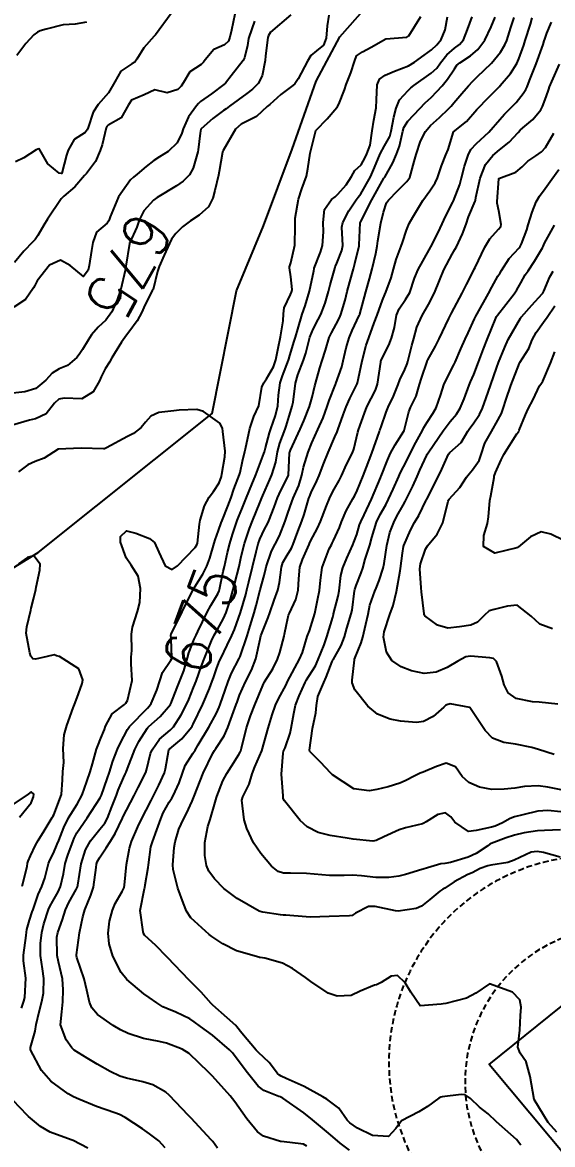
# Model space of a CAD drawing. Header units: metres. Extents: x 292545 to 299085, y 7450245 to 7463078.
# Drawn here: x 295405.2 to 295451.3, y 7462368.5 to 7462466 of the extents above; entities that cross this region are included whole.
import ezdxf
from ezdxf.enums import TextEntityAlignment as Align

# ---------------------------------------------------------------- set-up
doc = ezdxf.new("R2010")
doc.units = ezdxf.units.M
doc.linetypes.add('DASHED', pattern=[0.75, 0.5, -0.25])
for name, color, linetype in [('Cotas', 45, 'Continuous'), ('Curvas de Nivel 1m', 11, 'Continuous'), ('Curvas de Nivel 5m', 15, 'Continuous'), ('Edificações', 30, 'Continuous'), ('Hidrografia', 140, 'Continuous'), ('Vias Secundárias', 230, 'DASHED')]:
    doc.layers.add(name, color=color, linetype=linetype)
doc.styles.add('Style-STANDARD', font='STANDARD.shx')

msp = doc.modelspace()

# ---------------------------------------------------------------- linework, layer by layer
at = {"layer": 'Curvas de Nivel 1m', "flags": 128}
for points, elevation in [([(295431.847, 7462466.62), (295431.696, 7462465.718), (295431.62, 7462464.622), (295431.371, 7462464.027), (295430.767, 7462463.544), (295430.285, 7462463.113), (295429.997, 7462462.641), (295429.178, 7462461.094), (295428.887, 7462460.658), (295428.731, 7462460.516), (295427.665, 7462459.73), (295426.715, 7462458.878), (295426.612, 7462458.783), (295426.502, 7462458.682), (295425.567, 7462457.824), (295424.693, 7462457.386), (295424.245, 7462457.152), (295423.75, 7462456.714), (295422.664, 7462454.871), (295422.628, 7462454.765), (295422.617, 7462454.73), (295422.319, 7462453.052), (295422.26, 7462452.734), (295421.958, 7462451.398), (295421.763, 7462450.739), (295421.385, 7462449.962), (295420.598, 7462449.242), (295419.824, 7462448.762), (295419.131, 7462448.225), (295418.576, 7462447.665), (295418.192, 7462447.16), (295417.999, 7462446.786), (295417.563, 7462445.779), (295417.126, 7462444.794), (295416.972, 7462444.362), (295416.585, 7462442.799), (295416.568, 7462442.754), (295416.521, 7462442.675), (295415.878, 7462441.43), (295415.601, 7462440.809), (295415.218, 7462440.08), (295414.475, 7462439.071), (295414.278, 7462438.823), (295413.844, 7462438.207), (295413.017, 7462436.842), (295412.809, 7462436.483), (295412.439, 7462435.898), (295412.073, 7462435.208), (295411.921, 7462434.855), (295411.382, 7462433.892), (295410.407, 7462433.28), (295408.874, 7462433.359), (295408.407, 7462433.266), (295408.014, 7462432.904), (295407.311, 7462431.989), (295406.382, 7462431.555), (295405.864, 7462431.442), (295404.374, 7462431.003)], 674), ([(295423.698, 7462466.717), (295423.389, 7462465.321), (295423.263, 7462464.723), (295423.126, 7462464.377), (295422.773, 7462464.059), (295421.849, 7462463.657), (295421.098, 7462462.747), (295420.964, 7462462.534), (295420.749, 7462462.34), (295419.782, 7462461.72), (295419.23, 7462460.765), (295419.031, 7462460.466), (295418.727, 7462460.163), (295417.817, 7462459.877), (295416.726, 7462460.133), (295415.818, 7462459.713), (295414.717, 7462459.244), (295414.449, 7462458.824), (295413.829, 7462457.7), (295412.686, 7462457.064), (295412.569, 7462456.966), (295412.525, 7462456.852), (295412.154, 7462455.369), (295411.995, 7462454.857), (295411.595, 7462453.919), (295410.814, 7462452.868), (295410.727, 7462452.784), (295410.64, 7462452.688), (295409.789, 7462451.715), (295408.829, 7462450.888), (295408.715, 7462450.786), (295408.611, 7462450.658), (295407.413, 7462448.908), (295407.112, 7462448.385), (295406.571, 7462447.472), (295406.343, 7462447.145), (295406.134, 7462446.924), (295405.352, 7462446.135), (295404.545, 7462445.133)], 677), ([(295418.166, 7462466.78), (295416.784, 7462464.918), (295416.731, 7462464.853), (295416.684, 7462464.801), (295415.796, 7462463.781), (295415.188, 7462462.816), (295415.009, 7462462.559), (295414.749, 7462462.408), (295413.797, 7462461.775), (295413.256, 7462460.835), (295412.723, 7462459.892), (295411.828, 7462458.859), (295411.376, 7462458.19), (295410.939, 7462456.867), (295410.873, 7462456.676), (295410.679, 7462456.441), (295409.723, 7462455.829), (295409.208, 7462454.885), (295409.08, 7462454.464), (295408.675, 7462452.89), (295408.665, 7462452.867), (295408.642, 7462452.86), (295408.439, 7462452.893), (295407.453, 7462453.71), (295406.76, 7462454.919), (295406.723, 7462454.979), (295406.664, 7462455.005), (295406.587, 7462454.998), (295406.424, 7462454.922), (295405.364, 7462454.225), (295404.652, 7462453.882)], 678), ([(295417.634, 7462368.181), (295417.082, 7462368.788), (295416.268, 7462369.42), (295415.653, 7462369.857), (295414.166, 7462370.825), (295413.667, 7462371.08), (295413.273, 7462371.23), (295411.677, 7462371.796), (295410.128, 7462372.431), (295409.689, 7462372.629), (295409.219, 7462372.885), (295407.704, 7462373.986), (295406.892, 7462374.908), (295405.947, 7462376.702), (295405.95, 7462376.918), (295406.34, 7462378.328), (295406.434, 7462378.913), (295406.686, 7462379.999), (295406.939, 7462380.908), (295407.061, 7462381.641), (295407.107, 7462382.907), (295406.98, 7462383.75), (295406.797, 7462384.91), (295406.811, 7462385.943), (295406.918, 7462386.909), (295407.101, 7462387.671), (295407.518, 7462388.904), (295407.631, 7462389.157), (295407.89, 7462389.634), (295408.351, 7462390.443), (295408.543, 7462390.894), (295408.799, 7462392.006), (295408.965, 7462392.89), (295409.187, 7462393.634), (295409.634, 7462394.883), (295409.725, 7462395.112), (295409.96, 7462395.56), (295410.85, 7462396.867), (295411.99, 7462398.607), (295412.067, 7462398.774), (295412.099, 7462398.849), (295412.608, 7462400.25), (295412.798, 7462400.842), (295413.086, 7462401.786), (295413.499, 7462402.835), (295413.675, 7462403.208), (295414.06, 7462403.955), (295414.356, 7462404.538), (295414.55, 7462404.823), (295416.089, 7462406.41), (295416.284, 7462406.605), (295416.413, 7462406.797), (295416.918, 7462407.978), (295417.175, 7462408.789), (295417.399, 7462409.512), (295418.14, 7462410.57), (295418.215, 7462410.706), (295418.226, 7462410.779), (295418.159, 7462412.424), (295418.141, 7462412.78), (295418.142, 7462412.801), (295418.163, 7462412.838), (295419.103, 7462414.766), (295419.456, 7462415.499), (295420.089, 7462416.752), (295420.215, 7462416.954), (295420.92, 7462418.05), (295421.251, 7462418.74), (295421.525, 7462419.453), (295421.882, 7462420.734), (295421.963, 7462421.028), (295422.27, 7462421.854), (295422.499, 7462422.508), (295422.575, 7462422.727), (295423.072, 7462423.945), (295423.361, 7462424.719), (295423.606, 7462425.425), (295424.094, 7462426.712), (295424.151, 7462426.895), (295424.344, 7462427.868), (295424.539, 7462428.707), (295424.601, 7462428.952), (295424.975, 7462430.701), (295425.335, 7462431.75), (295425.779, 7462432.689), (295426.039, 7462434.305), (295426.211, 7462434.683), (295426.426, 7462435.012), (295427.041, 7462436.07), (295427.247, 7462436.672), (295427.444, 7462437.684), (295427.65, 7462438.668), (295427.892, 7462440.071), (295427.917, 7462440.666), (295427.975, 7462441.191), (295428.518, 7462442.352), (295428.616, 7462442.564), (295428.643, 7462442.658), (295428.658, 7462442.792), (295428.535, 7462443.882), (295428.437, 7462444.661), (295428.441, 7462444.764), (295428.547, 7462445.111), (295428.893, 7462446.655), (295428.93, 7462448.313), (295428.914, 7462448.655), (295428.924, 7462448.983), (295429.21, 7462450.651), (295429.506, 7462451.531), (295429.897, 7462452.641), (295430.019, 7462453.262), (295430.238, 7462454.636), (295430.682, 7462456.499), (295430.717, 7462456.596), (295430.744, 7462456.629), (295431.702, 7462457.611), (295432.549, 7462458.612), (295432.61, 7462458.706), (295432.707, 7462458.892), (295433.196, 7462460.132), (295433.362, 7462460.601), (295433.753, 7462461.605), (295434.063, 7462462.59), (295434.249, 7462463.099), (295434.766, 7462463.451), (295435.509, 7462463.836), (295436.783, 7462464.56), (295438.612, 7462464.715), (295438.786, 7462464.825), (295439.825, 7462466.525)], 674), ([(295429.928, 7462368.347), (295429.641, 7462368.503), (295428.458, 7462368.658), (295427.716, 7462368.741), (295427.644, 7462368.755), (295426.184, 7462369.218), (295425.652, 7462369.571), (295424.73, 7462370.699), (295423.685, 7462372.204), (295423.285, 7462372.716), (295422.535, 7462373.562), (295421.71, 7462374.45), (295421.432, 7462374.743), (295419.729, 7462376.384), (295419.114, 7462376.766), (295417.74, 7462377.28), (295417.103, 7462377.429), (295415.746, 7462377.695), (295414.436, 7462378.14), (295413.757, 7462378.45), (295413.11, 7462378.837), (295411.772, 7462379.79), (295411.271, 7462380.351), (295411.056, 7462380.861), (295410.82, 7462381.891), (295410.601, 7462382.868), (295409.969, 7462384.74), (295409.927, 7462384.879), (295409.924, 7462384.969), (295410.189, 7462386.875), (295410.484, 7462388.261), (295410.668, 7462388.868), (295411.194, 7462390.159), (295411.416, 7462390.857), (295411.633, 7462392.567), (295411.67, 7462392.854), (295411.733, 7462393.045), (295411.931, 7462393.4), (295412.517, 7462394.271), (295412.881, 7462394.841), (295413.291, 7462395.505), (295413.933, 7462396.83), (295413.945, 7462396.859), (295413.974, 7462396.927), (295414.943, 7462398.816), (295415.302, 7462399.512), (295415.947, 7462400.801), (295416.025, 7462401.008), (295416.37, 7462402.466), (295416.497, 7462402.795), (295417.141, 7462403.705), (295418.069, 7462404.499), (295418.222, 7462404.627), (295418.345, 7462404.777), (295419.021, 7462405.834), (295419.517, 7462406.766), (295419.691, 7462407.17), (295420.107, 7462408.194), (295420.324, 7462408.757), (295420.799, 7462410.084), (295421.052, 7462410.746), (295421.662, 7462412.242), (295421.885, 7462412.734), (295422.168, 7462413.248), (295422.7, 7462414.203), (295422.919, 7462414.723), (295423.243, 7462415.674), (295423.542, 7462416.717), (295423.679, 7462417.255), (295424.05, 7462418.712), (295424.087, 7462418.859), (295424.242, 7462419.577), (295424.52, 7462420.706), (295424.944, 7462422.029), (295425.215, 7462422.696), (295425.86, 7462424.248), (295426.036, 7462424.684), (295426.115, 7462424.873), (295426.313, 7462425.348), (295426.721, 7462426.282), (295426.893, 7462426.674), (295427.244, 7462427.771), (295427.395, 7462428.67), (295427.58, 7462429.448), (295428.058, 7462430.663), (295428.14, 7462430.898), (295428.39, 7462431.78), (295428.6, 7462432.457), (295428.667, 7462432.656), (295428.742, 7462432.99), (295428.963, 7462434.652), (295429.154, 7462435.373), (295429.65, 7462436.642), (295429.843, 7462437.249), (295430.205, 7462438.634), (295430.48, 7462439.354), (295430.932, 7462440.182), (295431.159, 7462440.623), (295431.535, 7462441.592), (295431.826, 7462442.617), (295431.964, 7462443.181), (295432.355, 7462444.612), (295432.406, 7462444.749), (295432.548, 7462445.07), (295432.981, 7462446.184), (295433.049, 7462446.605), (295432.989, 7462448.204), (295433.054, 7462448.605), (295433.571, 7462449.633), (295434.221, 7462450.594), (295434.397, 7462450.81), (295434.618, 7462451.097), (295435.474, 7462452.577), (295435.823, 7462453.394), (295436.291, 7462454.566), (295436.67, 7462455.271), (295437.143, 7462456.09), (295437.267, 7462456.554), (295437.481, 7462457.766), (295437.696, 7462458.55), (295437.979, 7462459.282), (295438.726, 7462460.093), (295438.964, 7462460.302), (295439.238, 7462460.532), (295440.744, 7462461.598), (295441.215, 7462462.039), (295441.55, 7462462.502), (295442.083, 7462463.177), (295442.772, 7462463.762), (295443.191, 7462464.071), (295443.529, 7462464.483), (295443.885, 7462465.386), (295444.305, 7462466.475)], 676), ([(295433.634, 7462368.002), (295432.819, 7462368.602), (295432.19, 7462369.154), (295431.653, 7462369.624), (295430.439, 7462370.632), (295429.669, 7462371.223), (295427.841, 7462372.498), (295427.682, 7462372.593), (295427.637, 7462372.615), (295427.513, 7462372.663), (295426.2, 7462373.184), (295425.702, 7462373.556), (295424.787, 7462374.699), (295423.727, 7462376.13), (295423.476, 7462376.46), (295423.235, 7462376.717), (295421.752, 7462377.991), (295420.71, 7462378.746), (295420.156, 7462379.144), (295419.769, 7462379.396), (295418.562, 7462379.985), (295417.778, 7462380.296), (295417.442, 7462380.447), (295416.912, 7462380.793), (295416.246, 7462381.262), (295415.791, 7462381.585), (295414.309, 7462382.825), (295413.812, 7462383.421), (295413.093, 7462384.837), (295412.776, 7462385.909), (295412.676, 7462386.842), (295412.812, 7462387.897), (295413.06, 7462388.838), (295413.29, 7462389.435), (295413.899, 7462390.476), (295414.063, 7462390.828), (295414.101, 7462391.023), (295414.271, 7462392.825), (295414.535, 7462394.23), (295414.71, 7462394.819), (295415.255, 7462396.1), (295415.608, 7462396.805), (295415.98, 7462397.536), (295416.41, 7462398.374), (295416.623, 7462398.794), (295417.084, 7462399.712), (295417.569, 7462400.785), (295417.675, 7462401.135), (295417.962, 7462402.781), (295417.992, 7462402.833), (295418.044, 7462402.879), (295419.095, 7462403.732), (295419.932, 7462404.761), (295419.986, 7462404.849), (295420.075, 7462405.015), (295420.914, 7462406.748), (295421.48, 7462408.113), (295421.718, 7462408.736), (295421.825, 7462409.027), (295422.13, 7462409.896), (295422.359, 7462410.508), (295422.46, 7462410.727), (295423.011, 7462411.865), (295423.429, 7462412.717), (295423.655, 7462413.229), (295424.183, 7462414.71), (295424.627, 7462416.284), (295424.735, 7462416.702), (295424.905, 7462417.385), (295425.231, 7462418.695), (295425.545, 7462419.989), (295425.72, 7462420.688), (295425.855, 7462421.09), (295426.272, 7462421.954), (295426.522, 7462422.434), (295426.629, 7462422.677), (295427.093, 7462423.874), (295427.391, 7462424.669), (295427.667, 7462425.313), (295428.332, 7462426.631), (295428.341, 7462426.651), (295428.431, 7462428.58), (295428.449, 7462428.659), (295428.517, 7462428.82), (295429.355, 7462430.645), (295429.662, 7462431.362), (295430.172, 7462432.633), (295430.411, 7462433.421), (295430.645, 7462434.403), (295430.702, 7462434.627), (295431.07, 7462435.991), (295431.266, 7462436.622), (295431.546, 7462437.529), (295431.883, 7462438.616), (295432.07, 7462439.021), (295432.485, 7462439.771), (295432.774, 7462440.324), (295432.887, 7462440.606), (295433.252, 7462441.863), (295433.445, 7462442.601), (295433.665, 7462443.46), (295433.978, 7462444.596), (295434.102, 7462445.04), (295434.467, 7462446.591), (295434.479, 7462446.676), (295434.567, 7462448.59), (295434.573, 7462448.61), (295434.593, 7462448.645), (295435.591, 7462450.575), (295436.632, 7462452.471), (295436.668, 7462452.524), (295436.701, 7462452.559), (295437.407, 7462453.797), (295437.724, 7462454.549), (295437.973, 7462455.244), (295438.271, 7462456.544), (295438.358, 7462456.872), (295438.692, 7462457.408), (295439.753, 7462458.524), (295440.223, 7462459.004), (295440.718, 7462459.488), (295441.221, 7462460.01), (295441.683, 7462460.5), (295442.165, 7462461.07), (295442.748, 7462461.975), (295442.963, 7462462.276), (295443.235, 7462462.485), (295444.146, 7462463.093), (295444.771, 7462463.649), (295445.386, 7462464.461), (295445.951, 7462465.609), (295446.297, 7462466.448)], 677), ([(295448.504, 7462368.417), (295448.134, 7462368.909), (295447.652, 7462369.357), (295446.416, 7462370.442), (295445.67, 7462371.144), (295444.942, 7462371.727), (295444.137, 7462372.473), (295443.688, 7462372.791), (295443.33, 7462372.842), (295441.685, 7462372.632), (295441.577, 7462372.608), (295441.405, 7462372.503), (295440.413, 7462371.775), (295439.671, 7462371.308), (295438.164, 7462370.542), (295437.656, 7462369.866), (295437.015, 7462369.191), (295435.65, 7462369.266), (295434.329, 7462369.91), (295433.661, 7462370.372), (295433.54, 7462370.471), (295433.442, 7462370.593), (295432.711, 7462371.642), (295431.681, 7462372.414), (295431.321, 7462372.624), (295429.696, 7462373.518), (295428.14, 7462374.222), (295427.709, 7462374.411), (295427.551, 7462374.502), (295427.382, 7462374.665), (295426.654, 7462375.608), (295425.731, 7462376.479), (295425.527, 7462376.692), (295424.303, 7462378.156), (295423.86, 7462378.709), (295423.764, 7462378.817), (295423.005, 7462379.483), (295421.782, 7462380.588), (295421.706, 7462380.655), (295421.62, 7462380.732), (295420.756, 7462381.709), (295419.802, 7462382.68), (295419.722, 7462382.761), (295417.832, 7462384.73), (295417.784, 7462384.781), (295416.824, 7462385.777), (295415.852, 7462386.678), (295415.758, 7462386.811), (295415.714, 7462386.952), (295415.469, 7462388.806), (295415.84, 7462390.739), (295415.86, 7462390.801), (295415.905, 7462391.054), (295416.16, 7462392.558), (295416.193, 7462392.797), (295416.399, 7462394.343), (295416.523, 7462394.794), (295416.922, 7462395.832), (295417.245, 7462396.787), (295417.463, 7462397.3), (295417.987, 7462398.223), (295418.2, 7462398.568), (295418.32, 7462398.777), (295418.865, 7462399.916), (295419.151, 7462400.769), (295419.386, 7462401.41), (295420.04, 7462402.46), (295420.233, 7462402.757), (295420.514, 7462403.219), (295421.425, 7462404.74), (295422.082, 7462405.977), (295422.322, 7462406.495), (295422.414, 7462406.727), (295422.851, 7462407.977), (295423.112, 7462408.72), (295423.406, 7462409.435), (295424.064, 7462410.711), (295424.089, 7462410.765), (295424.145, 7462410.898), (295424.756, 7462412.701), (295425.023, 7462413.549), (295425.361, 7462414.692), (295425.545, 7462415.337), (295425.898, 7462416.685), (295426.226, 7462417.945), (295426.379, 7462418.531), (295426.418, 7462418.678), (295426.867, 7462420.054), (295427.182, 7462420.671), (295427.555, 7462421.376), (295428.048, 7462422.662), (295428.109, 7462422.837), (295428.29, 7462423.352), (295428.629, 7462424.327), (295428.758, 7462424.655), (295429.228, 7462425.742), (295429.506, 7462426.648), (295429.651, 7462427.335), (295430.038, 7462428.643), (295430.361, 7462429.451), (295430.901, 7462430.625), (295431.365, 7462431.643), (295431.704, 7462432.617), (295431.875, 7462433.149), (295432.422, 7462434.534), (295432.448, 7462434.584), (295432.455, 7462434.61), (295432.964, 7462436.079), (295433.1, 7462436.603), (295433.348, 7462437.713), (295433.607, 7462438.599), (295433.864, 7462439.212), (295434.492, 7462440.522), (295434.524, 7462440.59), (295434.536, 7462440.632), (295435.067, 7462442.582), (295435.385, 7462443.723), (295435.606, 7462444.574), (295435.914, 7462445.927), (295436.038, 7462446.568), (295436.107, 7462447.03), (295436.369, 7462448.563), (295436.603, 7462449.523), (295436.856, 7462450.312), (295437.016, 7462450.556), (295437.818, 7462451.351), (295438.629, 7462452.164), (295438.874, 7462452.536), (295439.264, 7462453.92), (295439.425, 7462454.529), (295439.818, 7462455.667), (295440.24, 7462456.517), (295440.688, 7462457.048), (295441.446, 7462457.751), (295442.245, 7462458.495), (295442.47, 7462458.729), (295442.711, 7462459.013), (295443.389, 7462459.817), (295443.967, 7462460.478), (295444.334, 7462460.877), (295444.741, 7462461.276), (295445.966, 7462462.452), (295446.763, 7462463.401), (295447.143, 7462464.063), (295447.29, 7462464.435), (295447.66, 7462465.561), (295447.939, 7462466.429)], 678), ([(295451.655, 7462369.546), (295450.879, 7462370.388), (295449.683, 7462372.4), (295449.319, 7462374.406), (295448.975, 7462375.661), (295448.456, 7462376.419), (295448.26, 7462376.944), (295448.435, 7462378.42), (295448.496, 7462379.696), (295448.544, 7462380.419), (295448.439, 7462381.069), (295447.796, 7462381.725), (295445.803, 7462382.45), (295444.616, 7462381.641), (295443.79, 7462381.192), (295442.018, 7462380.729), (295441.785, 7462380.699), (295441.603, 7462380.684), (295439.783, 7462380.52), (295438.975, 7462381.713), (295438.468, 7462382.54), (295437.812, 7462383.166), (295437.264, 7462383.102), (295436.39, 7462382.564), (295436, 7462382.369), (295435.8, 7462382.317), (295434.558, 7462381.82), (295433.791, 7462381.44), (295432.559, 7462381.377), (295431.793, 7462381.632), (295430.273, 7462382.635), (295429.808, 7462382.998), (295428.686, 7462383.785), (295427.827, 7462384.241), (295426.276, 7462384.683), (295425.878, 7462384.734), (295425.833, 7462384.74), (295425.768, 7462384.756), (295423.839, 7462385.32), (295422.635, 7462385.932), (295421.85, 7462386.457), (295421.689, 7462386.57), (295421.461, 7462386.736), (295419.874, 7462388.187), (295419.502, 7462388.764), (295419.219, 7462389.437), (295418.736, 7462390.772), (295418.325, 7462392.37), (295418.3, 7462392.776), (295418.431, 7462394.29), (295418.512, 7462394.774), (295418.834, 7462395.902), (295419.236, 7462396.767), (295419.495, 7462397.247), (295419.989, 7462398.33), (295420.16, 7462398.757), (295420.661, 7462400.102), (295420.928, 7462400.746), (295421.788, 7462402.481), (295421.925, 7462402.732), (295422.045, 7462402.908), (295422.772, 7462404.007), (295423.073, 7462404.72), (295423.338, 7462405.454), (295423.8, 7462406.713), (295423.878, 7462406.929), (295424.101, 7462407.533), (295424.62, 7462408.702), (295425.128, 7462409.695), (295425.518, 7462410.689), (295425.89, 7462412.413), (295425.955, 7462412.683), (295426.169, 7462413.276), (295426.582, 7462414.273), (295426.724, 7462414.675), (295427.094, 7462415.776), (295427.41, 7462416.668), (295427.564, 7462417.322), (295427.738, 7462418.665), (295427.851, 7462419.049), (295428.243, 7462419.704), (295428.607, 7462420.299), (295428.763, 7462420.655), (295429.156, 7462421.765), (295429.495, 7462422.648), (295429.699, 7462423.235), (295430.122, 7462424.642), (295430.17, 7462424.777), (295430.31, 7462425.134), (295430.795, 7462426.164), (295431.005, 7462426.63), (295431.415, 7462427.695), (295431.777, 7462428.619), (295432.367, 7462429.972), (295432.563, 7462430.416), (295432.639, 7462430.607), (295433.099, 7462431.896), (295433.366, 7462432.6), (295433.683, 7462433.325), (295434.308, 7462434.591), (295434.338, 7462434.677), (295434.428, 7462435.089), (295434.747, 7462436.585), (295435.098, 7462437.946), (295435.307, 7462438.577), (295435.796, 7462439.88), (295436.055, 7462440.567), (295436.506, 7462441.856), (295436.703, 7462442.366), (295436.791, 7462442.557), (295437.269, 7462443.816), (295437.459, 7462444.551), (295437.694, 7462445.406), (295438.133, 7462446.544), (295438.247, 7462446.864), (295438.584, 7462447.95), (295438.75, 7462448.378), (295438.835, 7462448.536), (295439.151, 7462449.084), (295440.018, 7462450.519), (295440.621, 7462451.355), (295441.084, 7462452.05), (295441.29, 7462452.503), (295441.624, 7462453.524), (295442.016, 7462454.496), (295442.197, 7462454.965), (295442.664, 7462456.49), (295443.789, 7462457.382), (295444.703, 7462458.431), (295444.735, 7462458.47), (295445.701, 7462459.472), (295446.652, 7462460.441), (295446.734, 7462460.519), (295447.623, 7462461.552), (295448.162, 7462462.426), (295448.344, 7462462.837), (295448.769, 7462464.02), (295448.901, 7462464.418), (295449.345, 7462465.861), (295449.513, 7462466.409)], 679), ([(295425.392, 7462466.099), (295424.906, 7462464.699), (295424.882, 7462464.599), (295424.772, 7462463.991), (295424.526, 7462462.934), (295424.415, 7462462.705), (295423.377, 7462461.358), (295422.873, 7462460.728), (295422.732, 7462460.598), (295421.665, 7462459.799), (295420.717, 7462459.115), (295420.517, 7462458.949), (295420.353, 7462458.754), (295419.675, 7462457.783), (295419.197, 7462456.765), (295419.07, 7462456.376), (295418.67, 7462455.526), (295417.893, 7462454.782), (295417.132, 7462454.317), (295416.651, 7462453.996), (295415.979, 7462453.471), (295415.197, 7462452.814), (295414.883, 7462452.565), (295414.628, 7462452.32), (295413.592, 7462450.835), (295412.863, 7462449.113), (295412.773, 7462448.847), (295412.716, 7462448.724), (295412.589, 7462448.563), (295411.672, 7462447.764), (295411.343, 7462446.862), (295411.234, 7462446.185), (295411.036, 7462444.865), (295410.949, 7462444.456), (295410.533, 7462443.925), (295409.383, 7462444.882), (295408.547, 7462445.33), (295407.598, 7462444.904), (295406.529, 7462443.552), (295406.311, 7462443.136), (295406.207, 7462442.923), (295405.517, 7462441.921), (295404.498, 7462441.248)], 676), ([(295410.794, 7462466.027), (295409.82, 7462465.852), (295408.792, 7462465.796), (295407.298, 7462465.423), (295406.786, 7462465.257), (295406.554, 7462465.154), (295406.242, 7462464.925), (295405.528, 7462464.176), (295404.756, 7462463.13)], 679), ([(295451.965, 7462395.824), (295450.572, 7462395.785), (295449.963, 7462395.734), (295448.822, 7462395.555), (295447.957, 7462395.371), (295447.243, 7462395.147), (295445.946, 7462394.632), (295445.823, 7462394.573), (295445.658, 7462394.453), (295444.632, 7462393.767), (295443.933, 7462393.465), (295442.414, 7462392.979), (295441.927, 7462392.903), (295441.567, 7462392.865), (295440.402, 7462392.515), (295440.025, 7462392.416), (295439.922, 7462392.386), (295438.516, 7462391.935), (295437.915, 7462391.794), (295437.06, 7462391.699), (295435.914, 7462391.683), (295434.674, 7462391.824), (295433.916, 7462391.892), (295433.184, 7462391.869), (295431.915, 7462391.875), (295430.568, 7462391.982), (295429.917, 7462392.034), (295428.51, 7462392.061), (295427.917, 7462392.065), (295427.449, 7462392.198), (295426.862, 7462392.676), (295425.939, 7462393.765), (295425.314, 7462394.696), (295424.724, 7462395.943), (295424.483, 7462396.705), (295424.281, 7462398.416), (295424.367, 7462398.706), (295424.918, 7462399.792), (295425.197, 7462400.698), (295425.415, 7462401.31), (295426.043, 7462402.69), (295426.569, 7462404.675), (295426.927, 7462405.824), (295427.218, 7462406.669), (295427.495, 7462407.27), (295428.11, 7462408.385), (295428.198, 7462408.573), (295428.24, 7462408.659), (295428.884, 7462409.901), (295429.3, 7462410.648), (295429.549, 7462411.246), (295429.974, 7462412.642), (295430.024, 7462412.781), (295430.168, 7462413.137), (295430.62, 7462414.633), (295430.906, 7462415.926), (295431.043, 7462416.628), (295431.131, 7462417.535), (295431.254, 7462418.625), (295431.872, 7462420.238), (295432.075, 7462420.613), (295432.137, 7462420.73), (295432.259, 7462420.984), (295432.762, 7462422.119), (295432.952, 7462422.603), (295433.348, 7462423.543), (295433.938, 7462424.594), (295434.074, 7462424.825), (295434.314, 7462425.332), (295434.823, 7462426.583), (295435.117, 7462427.355), (295435.569, 7462428.572), (295436.244, 7462430.435), (295436.282, 7462430.561), (295436.305, 7462430.63), (295436.377, 7462430.848), (295436.824, 7462432.129), (295436.993, 7462432.554), (295437.453, 7462433.51), (295437.877, 7462434.545), (295438.024, 7462434.947), (295438.436, 7462435.846), (295438.649, 7462436.33), (295438.712, 7462436.537), (295439.067, 7462437.931), (295439.22, 7462438.533), (295439.483, 7462439.53), (295439.938, 7462440.526), (295440.502, 7462441.478), (295441.021, 7462442.512), (295441.451, 7462443.585), (295441.833, 7462444.501), (295442.557, 7462445.856), (295442.796, 7462446.253), (295442.927, 7462446.486), (295443.443, 7462447.618), (295443.761, 7462448.478), (295443.985, 7462449.09), (295444.557, 7462450.471), (295444.568, 7462450.516), (295444.616, 7462450.788), (295444.974, 7462452.465), (295445.463, 7462453.645), (295446.086, 7462454.449), (295446.668, 7462454.939), (295447.51, 7462455.596), (295448.276, 7462456.424), (295448.462, 7462456.645), (295448.687, 7462456.84), (295449.548, 7462457.558), (295450.254, 7462458.404), (295450.41, 7462458.7), (295450.72, 7462459.533), (295450.939, 7462460.187), (295451.019, 7462460.396), (295451.222, 7462460.877), (295451.877, 7462462.379)], 681), ([(295451.983, 7462397.401), (295450.865, 7462397.51), (295449.983, 7462397.452), (295448.688, 7462397.128), (295447.978, 7462396.97), (295447.582, 7462396.829), (295446.933, 7462396.44), (295446.277, 7462396.138), (295445.967, 7462396.063), (295444.65, 7462395.776), (295443.961, 7462395.675), (295442.79, 7462396.488), (295442.433, 7462396.949), (295441.981, 7462397.303), (295441.317, 7462397.169), (295440.29, 7462396.517), (295440.091, 7462396.399), (295439.971, 7462396.352), (295438.49, 7462396.012), (295437.966, 7462395.827), (295436.615, 7462395.216), (295435.956, 7462394.897), (295435.681, 7462394.848), (295433.957, 7462395.032), (295433.434, 7462395.119), (295431.96, 7462395.351), (295430.921, 7462395.584), (295429.967, 7462396.096), (295429.37, 7462396.646), (295427.99, 7462398.362), (295427.887, 7462398.556), (295427.874, 7462398.662), (295427.871, 7462398.786), (295427.731, 7462400.664), (295427.875, 7462402.496), (295427.922, 7462402.662), (295428.046, 7462402.962), (295428.491, 7462404.223), (295428.587, 7462404.655), (295428.796, 7462405.939), (295428.965, 7462406.651), (295429.271, 7462407.478), (295429.79, 7462408.643), (295429.904, 7462408.855), (295430.121, 7462409.179), (295430.676, 7462410.091), (295430.929, 7462410.628), (295431.442, 7462411.907), (295431.685, 7462412.617), (295432.18, 7462414.325), (295432.243, 7462414.549), (295432.26, 7462414.609), (295432.665, 7462416.146), (295432.739, 7462416.605), (295432.898, 7462417.931), (295433.07, 7462418.602), (295433.404, 7462419.436), (295433.92, 7462420.593), (295434.022, 7462420.827), (295434.267, 7462421.506), (295434.523, 7462422.343), (295434.617, 7462422.585), (295434.903, 7462423.195), (295435.545, 7462424.571), (295436.321, 7462426.412), (295436.365, 7462426.517), (295436.381, 7462426.559), (295436.936, 7462427.962), (295437.202, 7462428.552), (295437.607, 7462429.301), (295438.372, 7462430.485), (295438.393, 7462430.52), (295438.401, 7462430.54), (295438.786, 7462432.147), (295438.952, 7462432.535), (295439.425, 7462433.518), (295439.72, 7462434.527), (295439.88, 7462435.074), (295440.375, 7462436.521), (295440.391, 7462436.574), (295440.445, 7462436.687), (295441.1, 7462437.874), (295441.425, 7462438.506), (295442.268, 7462440.271), (295442.375, 7462440.492), (295442.495, 7462440.735), (295443.42, 7462442.481), (295443.789, 7462443.212), (295444.431, 7462444.471), (295444.47, 7462444.544), (295444.545, 7462444.695), (295445.396, 7462446.458), (295445.831, 7462447.194), (295446.587, 7462448.034), (295446.769, 7462448.259), (295446.814, 7462448.438), (295446.605, 7462449.617), (295446.461, 7462450.292), (295446.464, 7462450.442), (295446.612, 7462452.42), (295446.618, 7462452.44), (295448.08, 7462452.987), (295448.648, 7462453.447), (295449.13, 7462453.941), (295449.814, 7462454.408), (295450.325, 7462454.745), (295450.67, 7462455.142), (295451.392, 7462456.389)], 682), ([(295452.007, 7462399.314), (295450.868, 7462399.533), (295450.012, 7462399.661), (295448.833, 7462399.589), (295448.008, 7462399.463), (295447.079, 7462399.367), (295446.006, 7462399.341), (295444.921, 7462399.549), (295444.015, 7462399.936), (295443.422, 7462400.479), (295442.836, 7462401.293), (295442.034, 7462401.622), (295441.192, 7462401.348), (295440.026, 7462400.855), (295439.789, 7462400.759), (295439.32, 7462400.527), (295438.461, 7462400.091), (295438.013, 7462399.89), (295436.995, 7462399.568), (295436.004, 7462399.342), (295435.353, 7462399.226), (295434.005, 7462399.388), (295432.157, 7462400.609), (295432.024, 7462400.746), (295431.129, 7462401.719), (295430.203, 7462402.638), (295430.159, 7462402.753), (295430.42, 7462404.635), (295430.714, 7462406), (295430.766, 7462406.63), (295430.901, 7462407.429), (295431.4, 7462408.621), (295431.626, 7462409.112), (295432.141, 7462410.451), (295432.189, 7462410.563), (295432.211, 7462410.609), (295432.908, 7462411.85), (295433.193, 7462412.6), (295433.413, 7462413.356), (295433.793, 7462414.594), (295433.868, 7462414.913), (295434.079, 7462416.591), (295434.1, 7462416.705), (295434.218, 7462417.053), (295434.654, 7462418.16), (295434.795, 7462418.584), (295435.002, 7462419.341), (295435.393, 7462420.573), (295435.592, 7462421.241), (295435.984, 7462422.564), (295436.29, 7462423.228), (295436.792, 7462424.061), (295437.042, 7462424.553), (295437.426, 7462425.435), (295437.912, 7462426.544), (295438.044, 7462426.826), (295438.336, 7462427.386), (295438.728, 7462428.155), (295438.912, 7462428.534), (295439.408, 7462429.484), (295439.968, 7462430.524), (295440.109, 7462430.79), (295440.384, 7462431.268), (295440.883, 7462432.025), (295441.157, 7462432.509), (295441.562, 7462433.651), (295441.846, 7462434.499), (295442.435, 7462435.747), (295442.687, 7462436.241), (295442.802, 7462436.486), (295443.307, 7462437.634), (295443.686, 7462438.478), (295443.933, 7462439.02), (295444.491, 7462440.246), (295444.597, 7462440.468), (295444.717, 7462440.688), (295445.703, 7462442.452), (295445.986, 7462442.983), (295446.535, 7462443.934), (295446.728, 7462444.251), (295446.835, 7462444.437), (295447.514, 7462445.47), (295448.372, 7462446.422), (295448.455, 7462446.53), (295448.568, 7462446.766), (295449.028, 7462447.974), (295449.16, 7462448.414), (295449.49, 7462449.521), (295449.86, 7462450.408), (295450.134, 7462450.889), (295450.624, 7462451.558), (295451.224, 7462452.391), (295451.807, 7462453.221)], 683), ([(295451.416, 7462402.386), (295450.047, 7462402.821), (295449.469, 7462402.985), (295448.052, 7462403.285), (295447.036, 7462403.418), (295446.056, 7462403.786), (295445.423, 7462404.456), (295444.093, 7462406.47), (295442.378, 7462406.778), (295442.095, 7462406.69), (295441.974, 7462406.622), (295441.828, 7462406.503), (295440.914, 7462405.678), (295440.074, 7462405.233), (295439.45, 7462405.149), (295438.074, 7462405.283), (295437.172, 7462405.459), (295436.082, 7462405.868), (295435.246, 7462406.578), (295434.107, 7462408.004), (295433.885, 7462408.592), (295433.885, 7462408.824), (295434.064, 7462410.591), (295434.082, 7462410.653), (295434.145, 7462410.813), (295434.655, 7462412.088), (295434.786, 7462412.584), (295435.058, 7462413.697), (295435.248, 7462414.579), (295435.42, 7462415.353), (295435.846, 7462416.574), (295435.956, 7462416.832), (295436.222, 7462417.506), (295436.569, 7462418.565), (295436.654, 7462418.98), (295436.889, 7462420.554), (295437.15, 7462421.671), (295437.484, 7462422.548), (295437.755, 7462423.079), (295438.298, 7462424.06), (295438.475, 7462424.365), (295438.571, 7462424.537), (295439.142, 7462425.704), (295439.503, 7462426.528), (295439.758, 7462427.099), (295440.351, 7462428.401), (295440.39, 7462428.482), (295440.413, 7462428.519), (295440.523, 7462428.685), (295441.785, 7462430.499), (295442.028, 7462430.845), (295442.385, 7462431.303), (295442.923, 7462431.957), (295443.256, 7462432.481), (295443.588, 7462433.301), (295444.019, 7462434.474), (295444.143, 7462434.755), (295444.432, 7462435.416), (295444.843, 7462436.464), (295445.281, 7462437.637), (295445.596, 7462438.453), (295446.344, 7462440.295), (295446.409, 7462440.441), (295446.494, 7462440.572), (295447.947, 7462442.426), (295448.174, 7462442.768), (295448.527, 7462443.381), (295448.904, 7462444.05), (295449.142, 7462444.414), (295449.715, 7462445.244), (295450.398, 7462446.402), (295450.447, 7462446.519), (295450.567, 7462446.808), (295451.436, 7462448.387)], 684), ([(295451.271, 7462413.29), (295450.176, 7462413.691), (295449.414, 7462414.408), (295448.197, 7462415.364), (295447.362, 7462415.266), (295446.191, 7462414.989), (295445.776, 7462414.867), (295445.331, 7462414.459), (295444.751, 7462413.891), (295444.174, 7462413.623), (295443.195, 7462413.458), (295442.172, 7462413.361), (295441.279, 7462413.608), (295440.182, 7462414.428), (295440.131, 7462414.521), (295440.116, 7462414.588), (295439.898, 7462416.523), (295439.87, 7462416.87), (295439.756, 7462418.525), (295439.802, 7462418.959), (295440.25, 7462420.222), (295440.426, 7462420.517), (295441.245, 7462421.529), (295441.744, 7462422.498), (295442.21, 7462424.4), (295442.247, 7462424.491), (295442.304, 7462424.574), (295443.211, 7462425.584), (295443.799, 7462426.475), (295444.018, 7462426.783), (295444.333, 7462427.112), (295444.889, 7462427.92), (295445.083, 7462428.463), (295445.398, 7462429.424), (295445.97, 7462430.454), (295446.124, 7462430.705), (295446.384, 7462431.165), (295446.83, 7462432.01), (295446.987, 7462432.441), (295447.235, 7462433.261), (295447.645, 7462434.432), (295448.412, 7462436.39), (295448.426, 7462436.42), (295448.443, 7462436.456), (295449.211, 7462437.663), (295449.508, 7462438.41), (295449.844, 7462439.041), (295450.488, 7462439.956), (295450.798, 7462440.395), (295451.478, 7462441.361)], 686), ([(295452.262, 7462420.988), (295451.129, 7462421.532), (295450.273, 7462421.742), (295449.37, 7462421.305), (295448.328, 7462420.419), (295448.282, 7462420.39), (295448.252, 7462420.374), (295448.169, 7462420.338), (295446.247, 7462419.876), (295445.264, 7462420.46), (295445.317, 7462421.41), (295445.637, 7462422.456), (295445.703, 7462423.041), (295445.834, 7462424.455), (295445.903, 7462424.858), (295446.191, 7462426.451), (295446.217, 7462426.559), (295446.329, 7462426.888), (295446.806, 7462427.983), (295447.033, 7462428.44), (295448.183, 7462430.235), (295448.323, 7462430.421), (295448.339, 7462430.455), (295448.375, 7462430.57), (295448.911, 7462431.899), (295449.155, 7462432.412), (295449.584, 7462433.236), (295450.135, 7462434.403), (295450.252, 7462434.575), (295450.427, 7462434.828), (295451.108, 7462436.39), (295451.467, 7462437.376)], 687), ([(295405.171, 7462380.324), (295405.37, 7462380.926), (295405.445, 7462381.268), (295405.525, 7462382.924), (295405.342, 7462384.442), (295405.341, 7462384.927), (295405.563, 7462386.638), (295405.592, 7462386.924), (295405.624, 7462387.156), (295405.869, 7462387.987), (295406.098, 7462388.7), (295406.162, 7462388.917), (295406.611, 7462390.198), (295406.919, 7462390.91), (295407.177, 7462391.641), (295407.515, 7462392.904), (295407.633, 7462393.197), (295407.936, 7462393.791), (295408.269, 7462394.576), (295408.391, 7462394.896), (295408.832, 7462396.023), (295409.254, 7462396.887), (295409.985, 7462398.066), (295410.422, 7462398.866), (295410.848, 7462400.024), (295411.121, 7462400.859), (295411.324, 7462401.563), (295411.68, 7462402.854), (295411.776, 7462403.124), (295412.057, 7462403.789), (295412.359, 7462404.557), (295412.46, 7462404.846), (295413.024, 7462405.9), (295414.092, 7462406.718), (295414.214, 7462406.828), (295414.351, 7462407.082), (295414.778, 7462408.82), (295414.687, 7462410.269), (295414.671, 7462410.822), (295414.739, 7462411.411), (295414.723, 7462412.822), (295414.786, 7462413.437), (295415.224, 7462414.814), (295415.427, 7462415.579), (295415.493, 7462416.811), (295415.279, 7462417.87), (295414.683, 7462418.823), (295414.243, 7462419.479), (295413.75, 7462420.835), (295413.766, 7462421.337), (295414.273, 7462421.826), (295415.08, 7462421.626), (295416.266, 7462421.146), (295416.714, 7462420.795), (295417.075, 7462419.967), (295417.632, 7462418.786), (295418.23, 7462418.464), (295418.708, 7462418.773), (295420.249, 7462420.375), (295420.395, 7462420.606), (295420.43, 7462420.748), (295420.624, 7462422.401), (295420.679, 7462422.746), (295421.042, 7462423.996), (295421.465, 7462424.738), (295421.823, 7462425.222), (295422.322, 7462425.988), (295422.525, 7462426.533), (295422.568, 7462426.728), (295422.818, 7462428.255), (295422.832, 7462428.725), (295422.655, 7462430.443), (295422.604, 7462430.728), (295422.379, 7462431.162), (295420.957, 7462432.182), (295420.397, 7462432.371), (295418.861, 7462432.308), (295418.395, 7462432.257), (295417.098, 7462432.088), (295416.388, 7462431.782), (295415.924, 7462431.26), (295415.559, 7462430.808), (295414.895, 7462430.287), (295414.365, 7462430.002), (295412.541, 7462429.034), (295412.354, 7462428.936), (295412.276, 7462428.928), (295410.354, 7462428.996), (295408.353, 7462428.9), (295407.134, 7462428.123), (295406.342, 7462427.854), (295405.719, 7462427.546), (295404.899, 7462426.934)], 673), ([(295405.228, 7462390.93), (295405.651, 7462392.655), (295405.693, 7462392.923), (295405.729, 7462393.12), (295405.933, 7462393.559), (295406.379, 7462394.483), (295406.611, 7462394.913), (295407.132, 7462395.738), (295407.83, 7462396.901), (295407.885, 7462396.99), (295407.975, 7462397.144), (295408.623, 7462398.891), (295408.717, 7462400.185), (295408.754, 7462400.889), (295408.828, 7462401.686), (295408.774, 7462402.889), (295408.877, 7462404.072), (295409.11, 7462404.884), (295409.659, 7462406.447), (295409.81, 7462406.874), (295410.101, 7462407.647), (295410.438, 7462408.538), (295410.485, 7462408.866), (295410.127, 7462409.825), (295408.447, 7462410.895), (295408.207, 7462410.962), (295408.144, 7462410.984), (295407.995, 7462411.051), (295407.379, 7462410.908), (295406.384, 7462410.673), (295406.14, 7462410.701), (295405.982, 7462410.922), (295405.87, 7462411.199), (295405.561, 7462412.926), (295405.618, 7462413.476), (295405.964, 7462414.922), (295406.007, 7462415.1), (295406.197, 7462415.879), (295406.404, 7462416.724), (295406.444, 7462416.918), (295406.756, 7462418.386), (295406.769, 7462418.915), (295406.244, 7462419.64), (295405.672, 7462419.495), (295404.892, 7462418.933)], 672), ([(295404.991, 7462396.935), (295405.986, 7462398.184), (295406.198, 7462398.711), (295406.218, 7462398.918), (295405.996, 7462399.12), (295405.743, 7462398.924), (295403.985, 7462397.752)], 671), ([(295410.932, 7462368.157), (295409.642, 7462368.816), (295409.48, 7462368.882), (295407.649, 7462369.546), (295406.802, 7462370.06), (295405.771, 7462370.928), (295405.664, 7462371.029), (295403.826, 7462372.948)], 673)]:
    msp.add_lwpolyline(points, dxfattribs=dict(at, elevation=elevation))
at = {"layer": 'Curvas de Nivel 5m', "flags": 128}
for points, elevation in [([(295428.553, 7462466.654), (295426.788, 7462465.153), (295426.597, 7462464.869), (295426.541, 7462464.682), (295426.355, 7462463.088), (295426.307, 7462462.684), (295426.062, 7462461.365), (295425.708, 7462460.69), (295425.21, 7462460.213), (295424.724, 7462459.834), (295423.228, 7462458.722), (295422.932, 7462458.505), (295422.707, 7462458.354), (295421.78, 7462457.656), (295420.749, 7462456.749), (295420.723, 7462456.709), (295420.679, 7462456.387), (295420.49, 7462454.927), (295420.464, 7462454.752), (295420.072, 7462453.325), (295419.74, 7462452.759), (295419.186, 7462452.206), (295418.623, 7462451.801), (295416.947, 7462450.795), (295416.61, 7462450.555), (295415.77, 7462449.64), (295415.384, 7462448.812), (295415.183, 7462448.215), (295414.564, 7462446.881), (295414.544, 7462446.84), (295414.535, 7462446.82), (295414.527, 7462446.785), (295414.213, 7462444.825), (295414.149, 7462444.435), (295413.781, 7462442.831), (295413.467, 7462441.877), (295413.014, 7462440.842), (295412.486, 7462440.124), (295411.829, 7462439.507), (295411.244, 7462438.862), (295410.94, 7462438.394), (295410.46, 7462437.575), (295410.177, 7462437.151), (295409.96, 7462436.875), (295409.15, 7462436.175), (295408.438, 7462435.886), (295407.81, 7462435.522), (295407.281, 7462434.907), (295406.416, 7462434.197), (295405.441, 7462433.902), (295404.411, 7462433.782)], 675), ([(295422.193, 7462368.173), (295421.78, 7462368.738), (295421.716, 7462368.811), (295421.644, 7462368.888), (295419.882, 7462370.758), (295419.666, 7462370.992), (295417.979, 7462372.777), (295417.695, 7462373.03), (295416.567, 7462373.663), (295415.704, 7462373.941), (295414.282, 7462374.249), (295413.709, 7462374.433), (295412.851, 7462374.839), (295411.719, 7462375.474), (295410.853, 7462375.992), (295409.731, 7462376.68), (295409.528, 7462376.882), (295409.052, 7462377.578), (295408.554, 7462378.892), (295408.655, 7462380.01), (295408.745, 7462380.89), (295408.776, 7462381.912), (295408.713, 7462382.891), (295408.367, 7462384.352), (295408.27, 7462384.896), (295408.242, 7462386.503), (295408.322, 7462386.895), (295408.72, 7462388.042), (295408.985, 7462388.889), (295409.257, 7462389.519), (295409.901, 7462390.644), (295410.015, 7462390.878), (295410.051, 7462391.024), (295410.334, 7462392.874), (295410.72, 7462394.09), (295411.149, 7462394.862), (295411.963, 7462395.889), (295412.396, 7462396.418), (295412.626, 7462396.843), (295413.005, 7462397.817), (295413.4, 7462398.836), (295413.565, 7462399.268), (295414.016, 7462400.349), (295414.169, 7462400.68), (295414.235, 7462400.827), (295414.351, 7462401.149), (295415.014, 7462402.815), (295415.354, 7462403.51), (295416.071, 7462404.65), (295416.135, 7462404.736), (295416.209, 7462404.799), (295417.198, 7462405.673), (295418.092, 7462406.732), (295418.112, 7462406.761), (295418.121, 7462406.78), (295418.682, 7462408.2), (295418.908, 7462408.772), (295419.242, 7462409.653), (295419.566, 7462410.766), (295419.69, 7462411.222), (295420.159, 7462412.409), (295420.327, 7462412.758), (295420.477, 7462413.066), (295421.294, 7462414.739), (295421.599, 7462415.328), (295422.207, 7462416.337), (295422.328, 7462416.612), (295422.362, 7462416.729), (295422.682, 7462418.272), (295422.782, 7462418.725), (295423.048, 7462419.919), (295423.237, 7462420.72), (295423.473, 7462421.51), (295423.884, 7462422.714), (295423.996, 7462423.003), (295424.293, 7462423.709), (295424.702, 7462424.704), (295425.164, 7462425.853), (295425.498, 7462426.693), (295426.209, 7462428.539), (295426.257, 7462428.681), (295426.356, 7462429.026), (295426.704, 7462430.343), (295426.814, 7462430.676), (295427.228, 7462431.834), (295427.404, 7462432.67), (295427.464, 7462433.618), (295427.611, 7462434.668), (295427.822, 7462435.273), (295428.336, 7462436.661), (295428.364, 7462436.741), (295428.449, 7462437.055), (295428.827, 7462438.295), (295428.944, 7462438.653), (295429.162, 7462439.332), (295429.544, 7462440.644), (295429.779, 7462441.366), (295430.168, 7462442.635), (295430.541, 7462444.422), (295430.573, 7462444.599), (295430.581, 7462444.63), (295431.134, 7462446.047), (295431.303, 7462446.623), (295431.396, 7462447.807), (295431.353, 7462448.622), (295431.479, 7462449.746), (295432.089, 7462450.615), (295432.388, 7462450.84), (295432.617, 7462451.065), (295433.338, 7462451.89), (295433.827, 7462452.598), (295434.108, 7462453.128), (295434.648, 7462453.626), (295434.989, 7462454.254), (295435.135, 7462454.583), (295435.435, 7462455.343), (295435.607, 7462456.571), (295435.752, 7462457.51), (295435.955, 7462458.567), (295435.999, 7462459.282), (295436.034, 7462460.567), (295436.24, 7462461.063), (295436.742, 7462461.419), (295437.54, 7462461.757), (295438.75, 7462462.222), (295439.294, 7462462.532), (295440.137, 7462463.145), (295440.769, 7462463.612), (295441.234, 7462464.047), (295441.592, 7462464.502), (295441.938, 7462465.352), (295442.163, 7462466.496)], 675), ([(295451.934, 7462393.455), (295450.472, 7462393.86), (295449.938, 7462393.946), (295449.405, 7462393.875), (295447.931, 7462393.189), (295447.38, 7462392.984), (295445.926, 7462392.767), (295445.663, 7462392.715), (295444.977, 7462392.459), (295444.297, 7462392.089), (295443.918, 7462391.934), (295442.728, 7462391.304), (295441.905, 7462390.75), (295441.747, 7462390.659), (295441.494, 7462390.504), (295440.625, 7462389.779), (295439.883, 7462389.193), (295439.416, 7462388.989), (295437.876, 7462388.762), (295437.642, 7462388.778), (295435.882, 7462389.169), (295435.299, 7462389.158), (295434.176, 7462388.587), (295434.002, 7462388.458), (295433.871, 7462388.39), (295433.639, 7462388.362), (295431.87, 7462388.289), (295430.26, 7462388.246), (295429.869, 7462388.267), (295428.122, 7462388.405), (295427.87, 7462388.416), (295427.645, 7462388.438), (295426.113, 7462388.686), (295425.874, 7462388.739), (295425.79, 7462388.775), (295423.89, 7462389.861), (295422.731, 7462390.722), (295421.911, 7462391.561), (295421.421, 7462392.24), (295421.21, 7462392.741), (295421.091, 7462393.587), (295421.077, 7462394.743), (295421.337, 7462396.11), (295421.544, 7462396.736), (295421.988, 7462398.243), (295422.086, 7462398.635), (295422.114, 7462398.729), (295422.652, 7462400.085), (295422.985, 7462400.72), (295423.387, 7462401.359), (295424.04, 7462402.39), (295424.156, 7462402.594), (295424.197, 7462402.708), (295424.252, 7462402.914), (295424.705, 7462404.7), (295425.044, 7462405.73), (295425.407, 7462406.69), (295426.11, 7462408.368), (295426.216, 7462408.575), (295426.273, 7462408.678), (295426.971, 7462409.831), (295427.395, 7462410.667), (295427.584, 7462411.23), (295427.965, 7462412.662), (295428.003, 7462412.823), (295428.173, 7462413.669), (295428.353, 7462414.486), (295428.418, 7462414.658), (295428.991, 7462415.862), (295429.178, 7462416.65), (295429.234, 7462417.638), (295429.335, 7462418.649), (295429.568, 7462419.318), (295430.143, 7462420.641), (295430.172, 7462420.723), (295430.257, 7462420.904), (295430.863, 7462422.042), (295431.134, 7462422.627), (295431.656, 7462423.979), (295431.908, 7462424.616), (295432.031, 7462424.89), (295432.315, 7462425.423), (295432.741, 7462426.191), (295432.937, 7462426.604), (295433.369, 7462427.574), (295433.89, 7462428.595), (295434.024, 7462428.926), (295434.371, 7462430.4), (295434.423, 7462430.589), (295434.936, 7462432.04), (295435.16, 7462432.579), (295435.892, 7462434.042), (295436.08, 7462434.565), (295436.348, 7462436.467), (295436.361, 7462436.561), (295436.381, 7462436.624), (295436.446, 7462436.769), (295437.067, 7462437.951), (295437.299, 7462438.552), (295437.539, 7462439.493), (295437.736, 7462440.548), (295437.94, 7462441.104), (295438.507, 7462441.911), (295438.879, 7462442.536), (295439.295, 7462443.769), (295439.604, 7462444.529), (295440.56, 7462446.238), (295440.712, 7462446.509), (295441.344, 7462447.739), (295441.693, 7462448.499), (295441.97, 7462449.126), (295442.612, 7462450.365), (295442.654, 7462450.448), (295442.67, 7462450.489), (295443.209, 7462451.903), (295443.365, 7462452.483), (295443.631, 7462453.498), (295443.938, 7462454.477), (295444.174, 7462454.969), (295444.673, 7462455.483), (295445.74, 7462456.454), (295446.694, 7462457.556), (295447.101, 7462458.034), (295447.509, 7462458.432), (295448.106, 7462459.032), (295448.724, 7462459.811), (295448.962, 7462460.185), (295449.064, 7462460.417), (295449.271, 7462460.944), (295449.859, 7462462.403), (295450.456, 7462464.081), (295450.558, 7462464.393), (295450.61, 7462464.557), (295450.783, 7462465.06), (295451.173, 7462466.01)], 680), ([(295451.735, 7462406.745), (295450.098, 7462406.919), (295449.542, 7462406.962), (295448.101, 7462407.23), (295447.415, 7462407.739), (295447.071, 7462408.436), (295446.868, 7462409.186), (295446.391, 7462410.446), (295446.137, 7462410.714), (295445.825, 7462410.766), (295444.14, 7462410.919), (295443.749, 7462410.864), (295443.035, 7462410.481), (295442.127, 7462409.948), (295441.162, 7462409.543), (295440.122, 7462409.426), (295439.015, 7462409.646), (295438.135, 7462410.005), (295437.322, 7462410.552), (295436.847, 7462411.257), (295436.6, 7462412.563), (295436.655, 7462413.05), (295437.153, 7462414.555), (295437.424, 7462415.322), (295437.71, 7462416.548), (295438.029, 7462418.341), (295438.065, 7462418.543), (295438.246, 7462419.863), (295438.332, 7462420.459), (295438.352, 7462420.539), (295438.942, 7462421.864), (295439.297, 7462422.53), (295439.655, 7462423.16), (295440.302, 7462424.477), (295440.322, 7462424.52), (295440.343, 7462424.559), (295441.331, 7462426.505), (295441.662, 7462427.171), (295442.251, 7462428.492), (295442.354, 7462428.626), (295443.339, 7462429.504), (295443.928, 7462430.474), (295444.098, 7462430.752), (295444.383, 7462431.119), (295444.938, 7462431.922), (295445.201, 7462432.462), (295445.505, 7462433.366), (295445.871, 7462434.456), (295446.439, 7462436.035), (295446.593, 7462436.438), (295447.117, 7462437.779), (295447.42, 7462438.431), (295448.492, 7462440.29), (295448.544, 7462440.367), (295448.583, 7462440.419), (295449.472, 7462441.442), (295450.374, 7462442.401), (295450.436, 7462442.479), (295450.517, 7462442.656), (295451.045, 7462443.883), (295451.319, 7462444.388)], 685)]:
    msp.add_lwpolyline(points, dxfattribs=dict(at, elevation=elevation))
at = {"layer": 'Edificações'}
msp.add_lwpolyline([(295467.965, 7462368.567), (295458.275, 7462360.468), (295445.761, 7462375.441), (295459.16, 7462386.238), (295479.554, 7462364.043), (295476.003, 7462360.923)], close=True, dxfattribs=at)
at = {"layer": 'Hidrografia'}
msp.add_lwpolyline([(295403.54, 7462418.055), (295406.604, 7462419.938), (295421.712, 7462432.002), (295423.824, 7462442.687), (295426.18, 7462448.336), (295428.659, 7462454.98), (295430.733, 7462460.896), (295432.805, 7462464.74), (295435.027, 7462467.255), (295438.876, 7462469.768), (295441.245, 7462472.135), (295446.203, 7462475.51)], dxfattribs=at)
at = {"layer": 'Vias Secundárias', "elevation": 699.678}
msp.add_lwpolyline([(295592.32, 7462228.99, -0.107294), (295606.511, 7462243.243, 0.222118), (295613.732, 7462254.766, 0.402622), (295601.228, 7462271.461, 0.084724), (295568.401, 7462279.808, 0.123967), (295537.575, 7462282.553, 0.042635), (295527.544, 7462280.066, -0.219591), (295504.339, 7462282.489, -0.279475), (295485.685, 7462310.102, 0.156656), (295483.975, 7462313.515, 0.203066), (295450.365, 7462327.515, -0.105396), (295417.858, 7462334.241, -1.124382), (295428.178, 7462351.815, 0.916844), (295440.347, 7462365.285, -0.644967), (295456.881, 7462393.477, -0.126975), (295474.831, 7462383.855, 0.234513), (295490.874, 7462384.267, 0.020916), (295506.81, 7462390.981, 0.14731), (295511.199, 7462403.183, 1.720173)], format="xyb", dxfattribs=at)
at = {"layer": 'Vias Secundárias'}
msp.add_lwpolyline([(295594.027, 7462227.713, -0.107294), (295607.233, 7462240.978, 0.222118), (295615.932, 7462254.858, 0.395677), (295601.13, 7462275.123, 0.082727), (295568.02, 7462283.544, 0.122352), (295535.997, 7462286.294, 0.042635), (295525.423, 7462283.672, -0.221422), (295504.81, 7462285.897, -0.282491), (295487.899, 7462310.907, 0.161901), (295485.26, 7462316.31, 0.203066), (295449.284, 7462331.296, -0.105396), (295418.118, 7462337.745, -0.822306), (295424.874, 7462346.491, 0.766091), (295446.415, 7462365.758, -0.624162), (295457.305, 7462387.388, -0.049477), (295471.893, 7462381.605, 0.238519), (295491.153, 7462381.754, 0.021036), (295507.426, 7462388.633, 0.250156), (295513.763, 7462401.228)], format="xyb", dxfattribs=at)

# ---------------------------------------------------------------- texts
at = {"layer": 'Cotas', "style": 'Style-STANDARD'}
for rotation, p in [(241.05562, (295414.477, 7462444.809, 675)), (69.78695, (295420.732, 7462414.066, 675))]:
    msp.add_text('675', height=4, rotation=rotation, dxfattribs=at).set_placement(p, align=Align.MIDDLE_CENTER)

doc.saveas('drawing.dxf')
